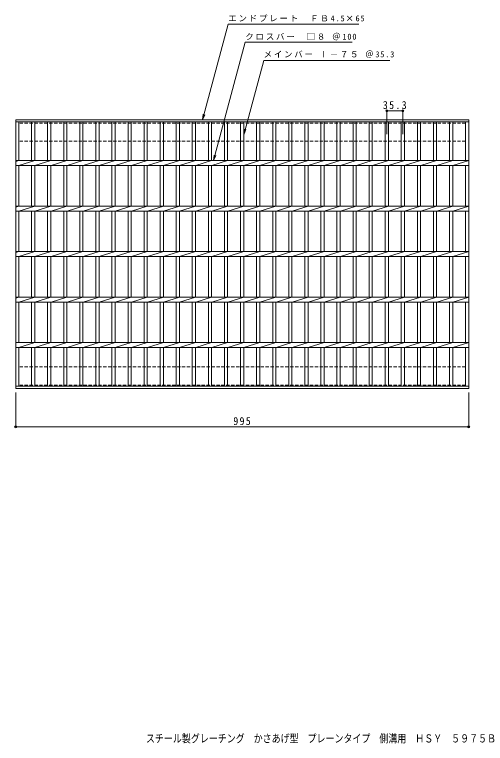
# Model space of a CAD drawing. Units: millimetres, scale not verified. Extents: x -801 to 1020, y -814 to 788.
# Drawn here: x -801 to 233, y -814 to 788 of the extents above; entities that cross this region are included whole.
import ezdxf
from ezdxf.enums import TextEntityAlignment as Align

# ---------------------------------------------------------------- set-up
doc = ezdxf.new("R2010")
doc.units = ezdxf.units.MM
doc.header["$LTSCALE"] = 6
doc.header["$PDMODE"] = 32
doc.header["$PDSIZE"] = 4.8
doc.linetypes.add('DASHED1', pattern=[1.8, 1.2, -0.6])
for name, color, linetype, lineweight in [('B-1_ピット', 2, 'Continuous', 9), ('B-2_蓋', 3, 'Continuous', 9), ('B-4_寸法', 7, 'Continuous', 9), ('F-4_F-4ﾚｲﾔ', 2, 'Continuous', 9)]:
    doc.layers.add(name, color=color, linetype=linetype, lineweight=lineweight)
doc.styles.add('ＭＳ ゴシック', font='')
doc.styles.get('ＭＳ ゴシック').set_extended_font_data('MS Gothic')

msp = doc.modelspace()

# ---------------------------------------------------------------- linework, layer by layer
at = {"layer": 'B-1_ピット', "linetype": 'DASHED1'}
for p, q in [((189.102, 549.241), (189.102, 509.241)), ((189.102, 509.241), (-791.896, 509.241)), ((189.102, 13.241), (-791.896, 13.241)), ((189.102, -26.759), (189.102, 13.241))]:
    msp.add_line(p, q, dxfattribs=at)
for points in [[(189.102, 549.241), (-791.896, 549.241), (-791.896, 509.241)], [(189.102, -26.759), (-791.896, -26.759), (-791.896, 13.241)]]:
    msp.add_lwpolyline(points, dxfattribs=at)
at = {"layer": 'B-2_蓋'}
for p, q in [((-798.897, 556.241), (196.103, 556.241)), ((-798.897, -33.759), (-798.897, 556.241)), ((-798.897, 551.741), (196.103, 551.741)), ((-791.896, 466.741), (-791.896, 551.741)), ((-763.996, 551.741), (-763.996, 466.741)), ((-756.996, 551.741), (-756.996, 466.741)), ((-728.696, 551.741), (-728.696, 466.741)), ((-721.696, 551.741), (-721.696, 466.741)), ((-693.396, 551.741), (-693.396, 466.741)), ((-686.396, 551.741), (-686.396, 466.741)), ((-658.096, 551.741), (-658.096, 466.741)), ((-651.097, 551.741), (-651.097, 466.741)), ((-622.796, 551.741), (-622.796, 466.741)), ((-615.796, 551.741), (-615.796, 466.741)), ((-587.496, 551.741), (-587.496, 466.741)), ((-580.496, 551.741), (-580.496, 466.741)), ((-552.196, 551.741), (-552.196, 466.741)), ((-545.197, 551.741), (-545.197, 466.741)), ((-516.896, 551.741), (-516.896, 466.741)), ((-509.896, 551.741), (-509.896, 466.741)), ((-481.596, 551.741), (-481.596, 466.741)), ((-474.596, 551.741), (-474.596, 466.741)), ((-446.296, 551.741), (-446.296, 466.741)), ((-439.296, 551.741), (-439.296, 466.741)), ((-410.996, 551.741), (-410.996, 466.741)), ((-403.996, 551.741), (-403.996, 466.741)), ((-375.696, 551.741), (-375.696, 466.741)), ((-368.696, 551.741), (-368.696, 466.741)), ((-340.396, 551.741), (-340.396, 466.741)), ((-333.396, 551.741), (-333.396, 466.741)), ((-305.096, 551.741), (-305.096, 466.741)), ((-298.096, 551.741), (-298.096, 466.741)), ((-269.796, 551.741), (-269.796, 466.741)), ((-262.796, 551.741), (-262.796, 466.741)), ((-234.496, 551.74), (-234.496, 466.74)), ((-227.496, 551.74), (-227.496, 466.74)), ((-199.196, 551.74), (-199.196, 466.74)), ((-192.196, 551.74), (-192.196, 466.74)), ((-163.896, 551.739), (-163.896, 466.739)), ((-156.896, 551.739), (-156.896, 466.739)), ((-128.596, 551.739), (-128.596, 466.739)), ((-121.596, 551.739), (-121.596, 466.739)), ((-93.295, 551.738), (-93.295, 466.738)), ((-86.296, 551.738), (-86.296, 466.738)), ((-57.995, 551.737), (-57.995, 466.738)), ((-50.995, 551.737), (-50.995, 466.738)), ((-22.695, 551.737), (-22.695, 466.737)), ((-15.695, 551.737), (-15.695, 466.737)), ((12.605, 551.737), (12.605, 466.737)), ((19.605, 551.737), (19.605, 466.737)), ((47.905, 551.736), (47.905, 466.736)), ((54.905, 551.736), (54.905, 466.736)), ((83.205, 551.735), (83.205, 466.736)), ((90.205, 551.735), (90.205, 466.736)), ((118.505, 551.735), (118.505, 466.735)), ((125.505, 551.735), (125.505, 466.735)), ((153.805, 551.734), (153.805, 466.734)), ((160.805, 551.734), (160.805, 466.734)), ((189.102, 551.741), (189.102, 466.741)), ((196.103, 556.241), (196.103, -33.759)), ((-798.897, 466.741), (196.103, 466.741)), ((-798.897, 464.66), (-792.297, 466.741)), ((-791.896, 455.742), (-756.996, 466.741)), ((-756.596, 455.742), (-721.697, 466.741)), ((-721.296, 455.742), (-686.397, 466.741)), ((-685.996, 455.742), (-651.097, 466.741)), ((-650.697, 455.742), (-615.797, 466.741)), ((-615.396, 455.742), (-580.496, 466.741)), ((-580.096, 455.742), (-545.197, 466.741)), ((-544.796, 455.742), (-509.896, 466.741)), ((-509.496, 455.742), (-474.597, 466.741)), ((-474.196, 455.742), (-439.296, 466.741)), ((-438.897, 455.742), (-403.997, 466.741)), ((-403.596, 455.742), (-368.696, 466.741)), ((-368.296, 455.742), (-333.396, 466.741)), ((-332.996, 455.742), (-298.097, 466.741)), ((-297.696, 455.742), (-262.797, 466.741)), ((-262.396, 455.741), (-227.496, 466.741)), ((-227.096, 455.741), (-192.196, 466.74)), ((-191.796, 455.74), (-156.896, 466.74)), ((-156.496, 455.74), (-121.596, 466.739)), ((-121.196, 455.739), (-86.296, 466.739)), ((-85.896, 455.739), (-50.996, 466.738)), ((-50.596, 455.738), (-15.696, 466.738)), ((-15.295, 455.738), (19.604, 466.737)), ((20.005, 455.737), (54.904, 466.737)), ((55.305, 455.737), (90.205, 466.736)), ((90.605, 455.736), (125.505, 466.736)), ((125.905, 455.736), (160.805, 466.735)), ((161.205, 455.735), (196.105, 466.734)), ((-798.897, 455.742), (196.103, 455.742)), ((-791.896, 366.741), (-791.896, 455.742)), ((-763.996, 455.742), (-763.996, 366.741)), ((-756.996, 455.742), (-756.996, 366.741)), ((-728.696, 455.742), (-728.696, 366.741)), ((-721.696, 455.742), (-721.696, 366.741)), ((-693.396, 455.742), (-693.396, 366.741)), ((-686.396, 455.742), (-686.396, 366.741)), ((-658.096, 455.742), (-658.096, 366.741)), ((-651.097, 455.742), (-651.097, 366.741)), ((-622.796, 455.742), (-622.796, 366.741)), ((-615.796, 455.742), (-615.796, 366.741)), ((-587.496, 455.742), (-587.496, 366.741)), ((-580.496, 455.742), (-580.496, 366.741)), ((-552.196, 455.742), (-552.196, 366.741)), ((-545.197, 455.742), (-545.197, 366.741)), ((-516.896, 455.742), (-516.896, 366.741)), ((-509.896, 455.742), (-509.896, 366.741)), ((-481.596, 455.742), (-481.596, 366.741)), ((-474.596, 455.742), (-474.596, 366.741)), ((-446.296, 455.742), (-446.296, 366.741)), ((-439.296, 455.742), (-439.296, 366.741)), ((-410.996, 455.742), (-410.996, 366.741)), ((-403.996, 455.742), (-403.996, 366.741)), ((-375.696, 455.742), (-375.696, 366.741)), ((-368.696, 455.742), (-368.696, 366.741)), ((-340.396, 455.742), (-340.396, 366.741)), ((-333.396, 455.742), (-333.396, 366.741)), ((-305.096, 455.742), (-305.096, 366.741)), ((-298.096, 455.742), (-298.096, 366.741)), ((-269.796, 455.741), (-269.796, 366.741)), ((-262.796, 455.741), (-262.796, 366.741)), ((-234.496, 455.741), (-234.496, 366.74)), ((-227.496, 455.741), (-227.496, 366.74)), ((-199.196, 455.74), (-199.196, 366.74)), ((-192.196, 455.74), (-192.196, 366.74)), ((-163.896, 455.74), (-163.896, 366.739)), ((-156.896, 455.74), (-156.896, 366.739)), ((-128.596, 455.739), (-128.596, 366.739)), ((-121.596, 455.739), (-121.596, 366.739)), ((-93.295, 455.739), (-93.295, 366.738)), ((-86.296, 455.739), (-86.296, 366.738)), ((-57.995, 455.738), (-57.995, 366.738)), ((-50.995, 455.738), (-50.995, 366.738)), ((-22.695, 455.738), (-22.695, 366.737)), ((-15.695, 455.738), (-15.695, 366.737)), ((12.605, 455.737), (12.605, 366.737)), ((19.605, 455.737), (19.605, 366.737)), ((47.905, 455.737), (47.905, 366.736)), ((54.905, 455.737), (54.905, 366.736)), ((83.205, 455.736), (83.205, 366.736)), ((90.205, 455.736), (90.205, 366.736)), ((118.505, 455.736), (118.505, 366.735)), ((125.505, 455.736), (125.505, 366.735)), ((153.805, 455.735), (153.805, 366.735)), ((160.805, 455.735), (160.805, 366.735)), ((189.102, 455.742), (189.102, 366.741)), ((-798.897, 364.66), (-792.297, 366.741)), ((-798.897, 366.741), (196.103, 366.741)), ((-798.897, 355.742), (196.103, 355.742)), ((-791.896, 355.742), (-756.996, 366.741)), ((-791.896, 266.741), (-791.896, 355.742)), ((-763.996, 355.742), (-763.996, 266.741)), ((-756.996, 355.742), (-756.996, 266.741)), ((-756.596, 355.742), (-721.697, 366.741)), ((-728.696, 355.742), (-728.696, 266.741)), ((-721.696, 355.742), (-721.696, 266.741)), ((-721.296, 355.742), (-686.397, 366.741)), ((-693.396, 355.742), (-693.396, 266.741)), ((-686.396, 355.742), (-686.396, 266.741)), ((-685.996, 355.742), (-651.097, 366.741)), ((-658.096, 355.742), (-658.096, 266.741)), ((-651.097, 355.742), (-651.097, 266.741)), ((-650.697, 355.742), (-615.797, 366.741)), ((-622.796, 355.742), (-622.796, 266.741)), ((-615.796, 355.742), (-615.796, 266.741)), ((-615.396, 355.742), (-580.496, 366.741)), ((-587.496, 355.742), (-587.496, 266.741)), ((-580.496, 355.742), (-580.496, 266.741)), ((-580.096, 355.742), (-545.197, 366.741)), ((-552.196, 355.742), (-552.196, 266.741)), ((-545.197, 355.742), (-545.197, 266.741)), ((-544.796, 355.742), (-509.896, 366.741)), ((-516.896, 355.742), (-516.896, 266.741)), ((-509.896, 355.742), (-509.896, 266.741)), ((-509.496, 355.742), (-474.597, 366.741)), ((-481.596, 355.742), (-481.596, 266.741)), ((-474.596, 355.742), (-474.596, 266.741)), ((-474.196, 355.742), (-439.296, 366.741)), ((-446.296, 355.742), (-446.296, 266.741)), ((-439.296, 355.742), (-439.296, 266.741)), ((-438.897, 355.742), (-403.997, 366.741)), ((-410.996, 355.742), (-410.996, 266.741)), ((-403.996, 355.742), (-403.996, 266.741)), ((-403.596, 355.742), (-368.696, 366.741)), ((-375.696, 355.742), (-375.696, 266.741)), ((-368.696, 355.742), (-368.696, 266.741)), ((-368.296, 355.742), (-333.396, 366.741)), ((-340.396, 355.742), (-340.396, 266.741)), ((-333.396, 355.742), (-333.396, 266.741)), ((-332.996, 355.742), (-298.097, 366.741)), ((-305.096, 355.742), (-305.096, 266.741)), ((-298.096, 355.742), (-298.096, 266.741)), ((-297.696, 355.742), (-262.797, 366.741)), ((-269.796, 355.742), (-269.796, 266.741)), ((-262.796, 355.742), (-262.796, 266.741)), ((-262.396, 355.742), (-227.496, 366.741)), ((-234.496, 355.741), (-234.496, 266.74)), ((-227.496, 355.741), (-227.496, 266.74)), ((-227.096, 355.741), (-192.196, 366.74)), ((-199.196, 355.74), (-199.196, 266.739)), ((-192.196, 355.74), (-192.196, 266.739)), ((-191.796, 355.74), (-156.896, 366.74)), ((-163.896, 355.74), (-163.896, 266.739)), ((-156.896, 355.74), (-156.896, 266.739)), ((-156.496, 355.74), (-121.596, 366.739)), ((-128.596, 355.739), (-128.596, 266.738)), ((-121.596, 355.739), (-121.596, 266.738)), ((-121.196, 355.739), (-86.296, 366.739)), ((-93.295, 355.739), (-93.295, 266.738)), ((-86.296, 355.739), (-86.296, 266.738)), ((-85.896, 355.739), (-50.996, 366.738)), ((-57.995, 355.738), (-57.995, 266.737)), ((-50.995, 355.738), (-50.995, 266.737)), ((-50.596, 355.738), (-15.696, 366.738)), ((-22.695, 355.738), (-22.695, 266.737)), ((-15.695, 355.738), (-15.695, 266.737)), ((-15.295, 355.738), (19.604, 366.737)), ((12.605, 355.737), (12.605, 266.736)), ((19.605, 355.737), (19.605, 266.736)), ((20.005, 355.737), (54.904, 366.737)), ((47.905, 355.737), (47.905, 266.736)), ((54.905, 355.737), (54.905, 266.736)), ((55.305, 355.737), (90.205, 366.736)), ((83.205, 355.736), (83.205, 266.735)), ((90.205, 355.736), (90.205, 266.735)), ((90.605, 355.736), (125.505, 366.736)), ((118.505, 355.736), (118.505, 266.735)), ((125.505, 355.736), (125.505, 266.735)), ((125.905, 355.736), (160.805, 366.735)), ((153.805, 355.735), (153.805, 266.734)), ((160.805, 355.735), (160.805, 266.734)), ((161.205, 355.735), (196.105, 366.735)), ((189.102, 355.742), (189.102, 266.741)), ((-798.897, 264.661), (-792.297, 266.741)), ((-798.897, 266.741), (196.103, 266.741)), ((-791.896, 255.742), (-756.996, 266.741)), ((-756.596, 255.742), (-721.697, 266.741)), ((-721.296, 255.742), (-686.397, 266.741)), ((-685.996, 255.742), (-651.097, 266.741)), ((-650.697, 255.742), (-615.797, 266.741)), ((-615.396, 255.742), (-580.496, 266.741)), ((-580.096, 255.742), (-545.197, 266.741)), ((-544.796, 255.742), (-509.896, 266.741)), ((-509.496, 255.742), (-474.597, 266.741)), ((-474.196, 255.742), (-439.296, 266.741)), ((-438.897, 255.742), (-403.997, 266.741)), ((-403.596, 255.742), (-368.696, 266.741)), ((-368.296, 255.742), (-333.396, 266.741)), ((-332.996, 255.742), (-298.097, 266.741)), ((-297.696, 255.742), (-262.797, 266.741)), ((-262.396, 255.741), (-227.496, 266.741)), ((-227.096, 255.74), (-192.196, 266.74)), ((-191.796, 255.74), (-156.896, 266.739)), ((-156.496, 255.739), (-121.596, 266.739)), ((-121.196, 255.739), (-86.296, 266.738)), ((-85.896, 255.738), (-50.996, 266.738)), ((-50.596, 255.738), (-15.696, 266.737)), ((-15.295, 255.737), (19.604, 266.737)), ((20.005, 255.737), (54.904, 266.736)), ((55.305, 255.736), (90.205, 266.736)), ((90.605, 255.736), (125.505, 266.735)), ((125.905, 255.735), (160.805, 266.735)), ((161.205, 255.735), (196.105, 266.734)), ((-798.897, 255.741), (196.103, 255.741)), ((-791.896, 166.741), (-791.896, 255.741)), ((-763.996, 255.741), (-763.996, 166.741)), ((-756.996, 255.741), (-756.996, 166.741)), ((-728.696, 255.741), (-728.696, 166.741)), ((-721.696, 255.741), (-721.696, 166.741)), ((-693.396, 255.741), (-693.396, 166.741)), ((-686.396, 255.741), (-686.396, 166.741)), ((-658.096, 255.741), (-658.096, 166.741)), ((-651.097, 255.741), (-651.097, 166.741)), ((-622.796, 255.741), (-622.796, 166.741)), ((-615.796, 255.741), (-615.796, 166.741)), ((-587.496, 255.741), (-587.496, 166.741)), ((-580.496, 255.741), (-580.496, 166.741)), ((-552.196, 255.741), (-552.196, 166.741)), ((-545.197, 255.741), (-545.197, 166.741)), ((-516.896, 255.741), (-516.896, 166.741)), ((-509.896, 255.741), (-509.896, 166.741)), ((-481.596, 255.741), (-481.596, 166.741)), ((-474.596, 255.741), (-474.596, 166.741)), ((-446.296, 255.741), (-446.296, 166.741)), ((-439.296, 255.741), (-439.296, 166.741)), ((-410.996, 255.741), (-410.996, 166.741)), ((-403.996, 255.741), (-403.996, 166.741)), ((-375.696, 255.741), (-375.696, 166.741)), ((-368.696, 255.741), (-368.696, 166.741)), ((-340.396, 255.741), (-340.396, 166.741)), ((-333.396, 255.741), (-333.396, 166.741)), ((-305.096, 255.741), (-305.096, 166.741)), ((-298.096, 255.741), (-298.096, 166.741)), ((-269.796, 255.74), (-269.796, 166.74)), ((-262.796, 255.74), (-262.796, 166.74)), ((-234.496, 255.74), (-234.496, 166.739)), ((-227.496, 255.74), (-227.496, 166.739)), ((-199.196, 255.739), (-199.196, 166.739)), ((-192.196, 255.739), (-192.196, 166.739)), ((-163.896, 255.739), (-163.896, 166.738)), ((-156.896, 255.739), (-156.896, 166.738)), ((-128.596, 255.738), (-128.596, 166.738)), ((-121.596, 255.738), (-121.596, 166.738)), ((-93.295, 255.737), (-93.295, 166.737)), ((-86.296, 255.737), (-86.296, 166.737)), ((-57.995, 255.737), (-57.995, 166.737)), ((-50.995, 255.737), (-50.995, 166.737)), ((-22.695, 255.736), (-22.695, 166.736)), ((-15.695, 255.736), (-15.695, 166.736)), ((12.605, 255.736), (12.605, 166.736)), ((19.605, 255.736), (19.605, 166.736)), ((47.905, 255.735), (47.905, 166.735)), ((54.905, 255.735), (54.905, 166.735)), ((83.205, 255.735), (83.205, 166.735)), ((90.205, 255.735), (90.205, 166.735)), ((118.505, 255.734), (118.505, 166.734)), ((125.505, 255.734), (125.505, 166.734)), ((153.805, 255.734), (153.805, 166.734)), ((160.805, 255.734), (160.805, 166.734)), ((189.102, 255.741), (189.102, 166.741)), ((-798.897, 164.66), (-792.297, 166.741)), ((-798.897, 166.741), (196.103, 166.741)), ((-791.896, 155.741), (-756.996, 166.741)), ((-756.596, 155.741), (-721.697, 166.741)), ((-721.296, 155.741), (-686.397, 166.741)), ((-685.996, 155.741), (-651.097, 166.741)), ((-650.697, 155.741), (-615.797, 166.741)), ((-615.396, 155.741), (-580.496, 166.741)), ((-580.096, 155.741), (-545.197, 166.741)), ((-544.796, 155.741), (-509.896, 166.741)), ((-509.496, 155.741), (-474.597, 166.741)), ((-474.196, 155.741), (-439.296, 166.741)), ((-438.897, 155.741), (-403.997, 166.741)), ((-403.596, 155.741), (-368.696, 166.741)), ((-368.296, 155.741), (-333.396, 166.741)), ((-332.996, 155.741), (-298.097, 166.741)), ((-297.696, 155.741), (-262.797, 166.741)), ((-262.396, 155.741), (-227.496, 166.741)), ((-227.096, 155.74), (-192.196, 166.74)), ((-191.796, 155.739), (-156.896, 166.74)), ((-156.496, 155.739), (-121.596, 166.739)), ((-121.196, 155.738), (-86.296, 166.739)), ((-85.896, 155.738), (-50.996, 166.738)), ((-50.596, 155.737), (-15.696, 166.738)), ((-15.295, 155.737), (19.604, 166.737)), ((20.005, 155.736), (54.904, 166.737)), ((55.305, 155.736), (90.205, 166.736)), ((90.605, 155.735), (125.505, 166.736)), ((125.905, 155.735), (160.805, 166.735)), ((161.205, 155.734), (196.105, 166.735)), ((-798.897, 155.741), (196.103, 155.741)), ((-791.896, 66.741), (-791.896, 155.741)), ((-763.996, 155.741), (-763.996, 66.741)), ((-756.996, 155.741), (-756.996, 66.741)), ((-728.696, 155.741), (-728.696, 66.741)), ((-721.696, 155.741), (-721.696, 66.741)), ((-693.396, 155.741), (-693.396, 66.741)), ((-686.396, 155.741), (-686.396, 66.741)), ((-658.096, 155.741), (-658.096, 66.741)), ((-651.097, 155.741), (-651.097, 66.741)), ((-622.796, 155.741), (-622.796, 66.741)), ((-615.796, 155.741), (-615.796, 66.741)), ((-587.496, 155.741), (-587.496, 66.741)), ((-580.496, 155.741), (-580.496, 66.741)), ((-552.196, 155.741), (-552.196, 66.741)), ((-545.197, 155.741), (-545.197, 66.741)), ((-516.896, 155.741), (-516.896, 66.741)), ((-509.896, 155.741), (-509.896, 66.741)), ((-481.596, 155.741), (-481.596, 66.741)), ((-474.596, 155.741), (-474.596, 66.741)), ((-446.296, 155.741), (-446.296, 66.741)), ((-439.296, 155.741), (-439.296, 66.741)), ((-410.996, 155.741), (-410.996, 66.741)), ((-403.996, 155.741), (-403.996, 66.741)), ((-375.696, 155.741), (-375.696, 66.741)), ((-368.696, 155.741), (-368.696, 66.741)), ((-340.396, 155.741), (-340.396, 66.741)), ((-333.396, 155.741), (-333.396, 66.741)), ((-305.096, 155.741), (-305.096, 66.741)), ((-298.096, 155.741), (-298.096, 66.741)), ((-269.796, 155.741), (-269.796, 66.741)), ((-262.796, 155.741), (-262.796, 66.741)), ((-234.496, 155.74), (-234.496, 66.74)), ((-227.496, 155.74), (-227.496, 66.74)), ((-199.196, 155.739), (-199.196, 66.74)), ((-192.196, 155.739), (-192.196, 66.74)), ((-163.896, 155.739), (-163.896, 66.739)), ((-156.896, 155.739), (-156.896, 66.739)), ((-128.596, 155.738), (-128.596, 66.739)), ((-121.596, 155.738), (-121.596, 66.739)), ((-93.295, 155.738), (-93.295, 66.738)), ((-86.296, 155.738), (-86.296, 66.738)), ((-57.995, 155.737), (-57.995, 66.737)), ((-50.995, 155.737), (-50.995, 66.737)), ((-22.695, 155.737), (-22.695, 66.737)), ((-15.695, 155.737), (-15.695, 66.737)), ((12.605, 155.736), (12.605, 66.736)), ((19.605, 155.736), (19.605, 66.736)), ((47.905, 155.736), (47.905, 66.736)), ((54.905, 155.736), (54.905, 66.736)), ((83.205, 155.735), (83.205, 66.735)), ((90.205, 155.735), (90.205, 66.735)), ((118.505, 155.735), (118.505, 66.735)), ((125.505, 155.735), (125.505, 66.735)), ((153.805, 155.734), (153.805, 66.734)), ((160.805, 155.734), (160.805, 66.734)), ((189.102, 155.741), (189.102, 66.741)), ((-798.897, 66.741), (196.103, 66.741)), ((-791.896, 55.742), (-756.996, 66.742)), ((-756.596, 55.742), (-721.697, 66.742)), ((-721.296, 55.742), (-686.397, 66.742)), ((-685.996, 55.742), (-651.097, 66.742)), ((-650.697, 55.742), (-615.797, 66.742)), ((-615.396, 55.742), (-580.496, 66.742)), ((-580.096, 55.742), (-545.197, 66.742)), ((-544.796, 55.742), (-509.896, 66.742)), ((-509.496, 55.742), (-474.597, 66.742)), ((-474.196, 55.742), (-439.296, 66.742)), ((-438.897, 55.742), (-403.997, 66.742)), ((-403.596, 55.742), (-368.696, 66.742)), ((-368.296, 55.742), (-333.396, 66.742)), ((-332.996, 55.742), (-298.097, 66.742)), ((-297.696, 55.742), (-262.797, 66.742)), ((-262.396, 55.741), (-227.496, 66.741)), ((-227.096, 55.741), (-192.196, 66.741)), ((-191.796, 55.74), (-156.896, 66.74)), ((-156.496, 55.74), (-121.596, 66.74)), ((-121.196, 55.739), (-86.296, 66.739)), ((-85.896, 55.739), (-50.996, 66.739)), ((-50.596, 55.738), (-15.696, 66.738)), ((-15.295, 55.738), (19.604, 66.737)), ((20.005, 55.737), (54.904, 66.737)), ((55.305, 55.737), (90.205, 66.736)), ((90.605, 55.736), (125.505, 66.736)), ((125.905, 55.735), (160.805, 66.735)), ((161.205, 55.735), (196.105, 66.735)), ((-798.897, 55.742), (196.103, 55.742)), ((-791.896, -29.26), (-791.896, 55.742)), ((-763.996, 55.742), (-763.996, -29.26)), ((-756.996, 55.742), (-756.996, -29.26)), ((-728.696, 55.742), (-728.696, -29.26)), ((-721.696, 55.742), (-721.696, -29.26)), ((-693.396, 55.742), (-693.396, -29.26)), ((-686.396, 55.742), (-686.396, -29.26)), ((-658.096, 55.742), (-658.096, -29.26)), ((-651.097, 55.742), (-651.097, -29.26)), ((-622.796, 55.742), (-622.796, -29.26)), ((-615.796, 55.742), (-615.796, -29.26)), ((-587.496, 55.742), (-587.496, -29.26)), ((-580.496, 55.742), (-580.496, -29.26)), ((-552.196, 55.742), (-552.196, -29.26)), ((-545.197, 55.742), (-545.197, -29.26)), ((-516.896, 55.742), (-516.896, -29.26)), ((-509.896, 55.742), (-509.896, -29.26)), ((-481.596, 55.742), (-481.596, -29.26)), ((-474.596, 55.742), (-474.596, -29.26)), ((-446.296, 55.742), (-446.296, -29.26)), ((-439.296, 55.742), (-439.296, -29.26)), ((-410.996, 55.742), (-410.996, -29.26)), ((-403.996, 55.742), (-403.996, -29.26)), ((-375.696, 55.742), (-375.696, -29.26)), ((-368.696, 55.742), (-368.696, -29.26)), ((-340.396, 55.742), (-340.396, -29.26)), ((-333.396, 55.742), (-333.396, -29.26)), ((-305.096, 55.742), (-305.096, -29.26)), ((-298.096, 55.742), (-298.096, -29.26)), ((-269.796, 55.741), (-269.796, -29.26)), ((-262.796, 55.741), (-262.796, -29.26)), ((-234.496, 55.741), (-234.496, -29.261)), ((-227.496, 55.741), (-227.496, -29.261)), ((-199.196, 55.74), (-199.196, -29.261)), ((-192.196, 55.74), (-192.196, -29.261)), ((-163.896, 55.74), (-163.896, -29.262)), ((-156.896, 55.74), (-156.896, -29.262)), ((-128.596, 55.739), (-128.596, -29.262)), ((-121.596, 55.739), (-121.596, -29.262)), ((-93.295, 55.739), (-93.295, -29.263)), ((-86.296, 55.739), (-86.296, -29.263)), ((-57.995, 55.738), (-57.995, -29.263)), ((-50.995, 55.738), (-50.995, -29.263)), ((-22.695, 55.738), (-22.695, -29.264)), ((-15.695, 55.738), (-15.695, -29.264)), ((12.605, 55.737), (12.605, -29.264)), ((19.605, 55.737), (19.605, -29.264)), ((47.905, 55.737), (47.905, -29.265)), ((54.905, 55.737), (54.905, -29.265)), ((83.205, 55.736), (83.205, -29.265)), ((90.205, 55.736), (90.205, -29.265)), ((118.505, 55.735), (118.505, -29.266)), ((125.505, 55.735), (125.505, -29.266)), ((153.805, 55.735), (153.805, -29.266)), ((160.805, 55.735), (160.805, -29.266)), ((189.102, 55.742), (189.102, -29.26)), ((196.103, -29.26), (-798.897, -29.26)), ((196.103, -33.759), (-798.897, -33.759))]:
    msp.add_line(p, q, dxfattribs=at)
at = {"layer": 'B-4_寸法'}
for p, q in [((-364.361, 466.741), (-294.668, 726.841)), ((-294.668, 726.841), (-59.743, 726.841)), ((-298.096, 523.37), (-254.294, 686.841)), ((-254.294, 686.841), (23.053, 686.841)), ((16.105, 524.694), (16.105, 578.07)), ((51.405, 524.694), (51.405, 578.07)), ((-388.518, 556.241), (-386.886, 568.634)), ((-388.518, 556.241), (-383.734, 567.79)), ((16.105, 576.27), (51.405, 576.27)), ((-298.096, 523.37), (-296.465, 535.763)), ((-298.096, 523.37), (-293.313, 534.919)), ((-364.361, 466.741), (-362.73, 479.134)), ((-364.361, 466.741), (-359.578, 478.29)), ((-798.897, -42.759), (-798.897, -120.036)), ((196.103, -42.759), (196.103, -120.036)), ((-798.897, -118.236), (196.103, -118.236))]:
    msp.add_line(p, q, dxfattribs=at)
msp.add_lwpolyline([(-388.518, 556.241), (-332.088, 766.841), (-45.581, 766.841)], dxfattribs=at)
for p in [(16.105, 576.27), (51.405, 576.27), (-798.897, -118.236), (196.103, -118.236)]:
    msp.add_point(p, dxfattribs=at)

# ---------------------------------------------------------------- texts
at = {"layer": 'B-4_寸法', "char_height": 13.2, "attachment_point": 7, "style": 'ＭＳ ゴシック'}
for s, insert in [('\\T1.22;エンドプレート\\~\\~ＦＢ4.5×65', (-332.088, 772.054)), ('\\T1.22;クロスバー\\~\\~□８\\~＠100', (-294.668, 731.33)), ('\\T1.21;メインバー\\~Ⅰ－７５\\~＠35.3', (-254.294, 692.577))]:
    msp.add_mtext(s, dxfattribs=dict(at, insert=insert))
at = {"layer": 'B-4_寸法', "color": 2, "char_height": 17.6, "attachment_point": 7, "style": 'ＭＳ ゴシック'}
for s, insert in [('\\T1.28;\\W0.9;35.3', (7.505, 579.87)), ('\\T1.27;\\W0.9;995', (-320.897, -114.636))]:
    msp.add_mtext(s, dxfattribs=dict(at, insert=insert))
at = {"layer": 'F-4_F-4ﾚｲﾔ', "style": 'ＭＳ ゴシック', "width": 0.8}
msp.add_text('スチール製グレーチング\u3000かさあげ型\u3000プレーンタイプ\u3000側溝用\u3000ＨＳＹ\u3000５９７５Ｂ', height=17.6, dxfattribs=at).set_placement((-512.796, -817.322), align=Align.BOTTOM_LEFT)

doc.saveas('drawing.dxf')
